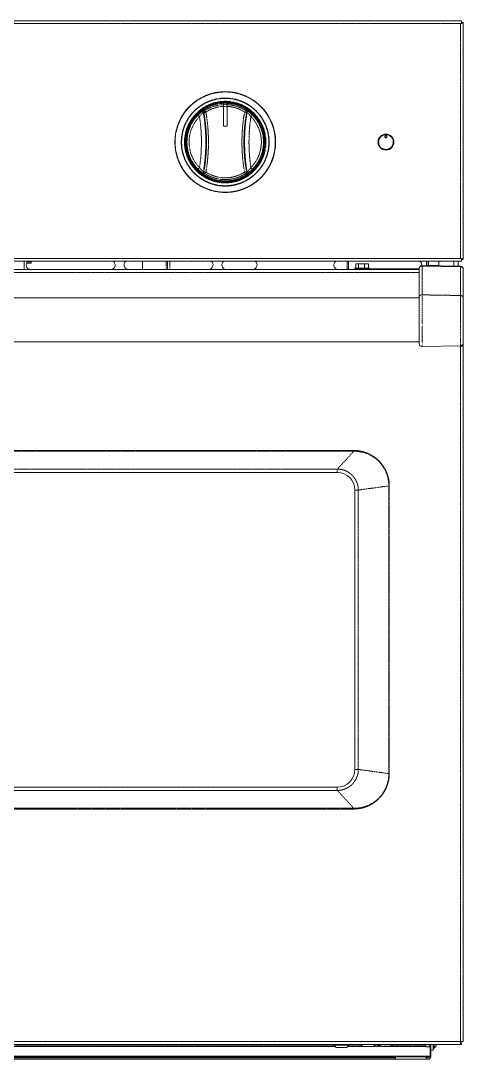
# Model space of a CAD drawing. Header units: millimetres. Extents: x 60499 to 556746, y 248297 to 497145.
# Drawn here: x 508191 to 518730, y 422627 to 447333 of the extents above; entities that cross this region are included whole.
import ezdxf

# ---------------------------------------------------------------- set-up
doc = ezdxf.new("R2010")
doc.units = ezdxf.units.MM
doc.linetypes.add('PHANTOM', pattern=[20, 10, -2, 2, -2, 2, -2])

msp = doc.modelspace()

# ---------------------------------------------------------------- linework, layer by layer
at = {"color": 7, "lineweight": 13, "ltscale": 0.03937}
for p, q in [((518689, 447333), (493995, 447333)), ((518729, 447294), (518729, 441652)), ((518689, 441612), (493995, 441612)), ((517748, 441507), (518665, 441491)), ((495004, 441414), (517680, 441414)), ((508425, 441419), (510336, 441419)), ((510755, 441419), (512666, 441419)), ((515752, 441419), (517642, 441419)), ((516244, 441434), (517680, 441434)), ((517680, 441437), (517680, 440750)), ((518730, 440735), (518730, 441421)), ((517680, 440744), (495004, 440744)), ((517680, 439650), (517680, 440750)), ((518730, 440735), (518730, 439666)), ((517680, 439694), (495004, 439694)), ((518665, 439600), (517748, 439584)), ((518730, 439589), (518730, 423045)), ((496953, 436587), (515731, 436587)), ((516151, 436167), (516151, 429522)), ((515731, 429103), (496953, 429103)), ((518661, 422976), (494023, 422976)), ((517945, 422699), (494707, 422699)), ((517945, 422681), (494707, 422681)), ((495544, 422660), (517107, 422660)), ((495544, 422627), (517107, 422627)), ((517850, 422627), (517115, 422627))]:
    msp.add_line(p, q, dxfattribs=at)
at = {"color": 7, "linetype": 'PHANTOM', "lineweight": 13, "ltscale": 0.03937}
for p, q in [((518663, 447267), (494021, 447267)), ((518663, 441679), (518663, 447267)), ((518663, 441679), (494021, 441679)), ((495004, 441345), (517680, 441345)), ((517748, 441499), (518665, 441483)), ((517748, 441499), (517748, 440812)), ((518665, 440797), (518665, 441483)), ((518665, 440797), (517748, 440812)), ((518661, 439589), (518661, 423045)), ((496560, 437110), (516124, 437110)), ((496560, 437092), (516124, 437092)), ((496953, 436667), (515731, 436667)), ((496953, 436667), (515731, 436667)), ((516231, 436167), (516958, 436269)), ((516231, 436167), (516231, 429522)), ((516231, 436167), (516231, 429522)), ((516958, 436269), (516958, 429421)), ((516969, 436269), (516969, 429421)), ((516231, 429522), (516958, 429421)), ((515731, 429023), (496953, 429023)), ((515731, 429023), (496953, 429023)), ((516124, 428597), (496560, 428597)), ((516124, 428579), (496560, 428579)), ((518661, 423045), (494023, 423045)), ((515679, 422933), (506470, 422933)), ((515668, 422944), (506481, 422944)), ((517840, 422933), (516981, 422933)), ((517840, 422944), (517003, 422944)), ((508757, 422669), (515520, 422669))]:
    msp.add_line(p, q, dxfattribs=at)
at = {"color": 7, "lineweight": 13, "ltscale": 0.000775074}
for p, q in [((518663, 447267), (518689, 447267)), ((518663, 441679), (518689, 441679))]:
    msp.add_line(p, q, dxfattribs=at)
at = {"color": 7, "lineweight": 13, "ltscale": 0.001975}
for p, q in [((518689, 447267), (518689, 447333)), ((518689, 441612), (518689, 441679)), ((518730, 439600), (518730, 439666))]:
    msp.add_line(p, q, dxfattribs=at)
at = {"color": 7, "lineweight": 13, "ltscale": 0.001175}
for p, q in [((518689, 447294), (518729, 447294)), ((518689, 441652), (518729, 441652))]:
    msp.add_line(p, q, dxfattribs=at)
at = {"color": 7, "lineweight": 13, "ltscale": 0.000315268}
msp.add_line((518689, 447267), (518700, 447267), dxfattribs=at)
at = {"color": 7, "lineweight": 13, "ltscale": 0.000900028}
for p, q in [((513017, 445372), (513017, 445341)), ((513104, 445372), (513104, 445341))]:
    msp.add_line(p, q, dxfattribs=at)
at = {"color": 7, "lineweight": 13, "ltscale": 0.0026}
for p, q in [((513104, 445372), (513017, 445372)), ((513104, 444823), (513017, 444823)), ((513017, 444823), (513104, 444823))]:
    msp.add_line(p, q, dxfattribs=at)
at = {"color": 7, "lineweight": 13, "ltscale": 0.001308}
for p, q in [((513017, 445297), (513017, 445341)), ((513104, 445297), (513104, 445341))]:
    msp.add_line(p, q, dxfattribs=at)
at = {"color": 7, "linetype": 'PHANTOM', "lineweight": 13, "ltscale": 0.0026}
for p, q in [((513104, 445341), (513017, 445341)), ((513104, 445297), (513017, 445297))]:
    msp.add_line(p, q, dxfattribs=at)
at = {"color": 7, "lineweight": 13, "ltscale": 0.014116}
for p, q in [((513017, 444823), (513017, 445297)), ((513104, 444823), (513104, 445297))]:
    msp.add_line(p, q, dxfattribs=at)
at = {"color": 7, "linetype": 'PHANTOM', "lineweight": 13, "ltscale": 0.001499}
for p, q in [((512413, 445088), (512449, 445053)), ((513672, 445053), (513708, 445088)), ((512449, 443841), (512413, 443805)), ((513708, 443805), (513672, 443841))]:
    msp.add_line(p, q, dxfattribs=at)
at = {"color": 7, "linetype": 'PHANTOM', "lineweight": 13, "ltscale": 0.00049449}
for p, q in [((512540, 445152), (512555, 445146)), ((513566, 445146), (513582, 445152))]:
    msp.add_line(p, q, dxfattribs=at)
at = {"color": 7, "linetype": 'PHANTOM', "lineweight": 13, "ltscale": 0.000505337}
msp.add_line((512561, 445203), (512577, 445197), dxfattribs=at)
at = {"color": 7, "linetype": 'PHANTOM', "lineweight": 13, "ltscale": 0.001246}
for p, q in [((512577, 445197), (512600, 445161)), ((513544, 445197), (513521, 445161)), ((512577, 443697), (512600, 443732)), ((513544, 443697), (513521, 443732))]:
    msp.add_line(p, q, dxfattribs=at)
at = {"color": 7, "linetype": 'PHANTOM', "lineweight": 13, "ltscale": 0.000505281}
msp.add_line((513544, 445197), (513560, 445203), dxfattribs=at)
at = {"color": 7, "lineweight": 13, "ltscale": 5.58688e-06}
for p, q in [((513017, 444823), (513017, 444823)), ((513104, 444823), (513104, 444823))]:
    msp.add_line(p, q, dxfattribs=at)
at = {"color": 7, "linetype": 'PHANTOM', "lineweight": 13, "ltscale": 0.000494466}
for p, q in [((512555, 443748), (512540, 443741)), ((513582, 443741), (513566, 443748))]:
    msp.add_line(p, q, dxfattribs=at)
at = {"color": 7, "linetype": 'PHANTOM', "lineweight": 13, "ltscale": 0.000505314}
msp.add_line((512577, 443697), (512561, 443691), dxfattribs=at)
at = {"color": 7, "linetype": 'PHANTOM', "lineweight": 13, "ltscale": 0.000505259}
msp.add_line((513560, 443691), (513544, 443697), dxfattribs=at)
at = {"color": 7, "lineweight": 13, "ltscale": 0.005898}
for p, q in [((508271, 441612), (508271, 441414)), ((508271, 441414), (508271, 441612))]:
    msp.add_line(p, q, dxfattribs=at)
at = {"color": 7, "lineweight": 13, "ltscale": 0.002828}
for p, q in [((508331, 441570), (508426, 441570)), ((508426, 441570), (508331, 441570))]:
    msp.add_line(p, q, dxfattribs=at)
at = {"color": 7, "lineweight": 13, "ltscale": 0.002269}
for p, q in [((508426, 441597), (508350, 441597)), ((508350, 441597), (508426, 441597))]:
    msp.add_line(p, q, dxfattribs=at)
at = {"color": 7, "lineweight": 13, "ltscale": 0.001276}
msp.add_line((508393, 441597), (508350, 441597), dxfattribs=at)
at = {"color": 7, "lineweight": 13, "ltscale": 0.001353}
msp.add_line((508438, 441597), (508393, 441597), dxfattribs=at)
at = {"color": 7, "lineweight": 13, "ltscale": 0.000360264}
for p, q in [((508438, 441597), (508426, 441597)), ((508426, 441597), (508438, 441597)), ((508426, 441570), (508438, 441570)), ((508438, 441570), (508426, 441570))]:
    msp.add_line(p, q, dxfattribs=at)
at = {"color": 7, "lineweight": 13, "ltscale": 0.00078739}
for p, q in [((508426, 441597), (508426, 441570)), ((508426, 441570), (508426, 441597)), ((508438, 441570), (508438, 441597)), ((508438, 441597), (508438, 441570))]:
    msp.add_line(p, q, dxfattribs=at)
at = {"color": 7, "lineweight": 13, "ltscale": 0.005767}
for p, q in [((511088, 441612), (511088, 441419)), ((511684, 441419), (511684, 441612)), ((515967, 441419), (515967, 441612)), ((516000, 441419), (516000, 441612))]:
    msp.add_line(p, q, dxfattribs=at)
at = {"color": 7, "linetype": 'PHANTOM', "lineweight": 13, "ltscale": 0.005767}
for p, q in [((511658, 441419), (511658, 441612)), ((511743, 441419), (511743, 441612))]:
    msp.add_line(p, q, dxfattribs=at)
at = {"color": 7, "lineweight": 13, "ltscale": 0.001836}
msp.add_line((516172, 441552), (516234, 441552), dxfattribs=at)
at = {"color": 7, "lineweight": 13, "ltscale": 0.003}
for p, q in [((516172, 441451), (516172, 441552)), ((516234, 441451), (516234, 441552)), ((516380, 441451), (516380, 441552)), ((516470, 441451), (516470, 441552))]:
    msp.add_line(p, q, dxfattribs=at)
at = {"color": 7, "lineweight": 13, "ltscale": 0.004338}
msp.add_line((516234, 441552), (516380, 441552), dxfattribs=at)
at = {"color": 7, "lineweight": 13, "ltscale": 0.002691}
msp.add_line((516380, 441552), (516470, 441552), dxfattribs=at)
at = {"color": 7, "linetype": 'PHANTOM', "lineweight": 13, "ltscale": 0.000265587}
msp.add_line((517748, 441507), (517748, 441499), dxfattribs=at)
at = {"color": 7, "lineweight": 13, "ltscale": 0.00318}
msp.add_line((517852, 441612), (517852, 441506), dxfattribs=at)
at = {"color": 7, "lineweight": 13, "ltscale": 0.003006}
for p, q in [((517865, 441612), (517865, 441511)), ((517899, 441612), (517899, 441511))]:
    msp.add_line(p, q, dxfattribs=at)
at = {"color": 7, "lineweight": 13, "ltscale": 0.000180402}
msp.add_line((517865, 441511), (517865, 441505), dxfattribs=at)
at = {"color": 7, "lineweight": 13, "ltscale": 0.001775}
msp.add_line((517925, 441511), (517865, 441511), dxfattribs=at)
at = {"color": 7, "linetype": 'PHANTOM', "lineweight": 13, "ltscale": 0.00021134}
msp.add_line((517925, 441511), (517925, 441504), dxfattribs=at)
at = {"color": 7, "lineweight": 13, "ltscale": 0.0055}
msp.add_line((518110, 441511), (517925, 441511), dxfattribs=at)
at = {"color": 7, "linetype": 'PHANTOM', "lineweight": 13, "ltscale": 0.000307338}
msp.add_line((518110, 441511), (518110, 441501), dxfattribs=at)
at = {"color": 7, "lineweight": 13, "ltscale": 0.000774954}
msp.add_line((518136, 441511), (518110, 441511), dxfattribs=at)
at = {"color": 7, "lineweight": 13, "ltscale": 0.000430009}
msp.add_line((518150, 441511), (518136, 441511), dxfattribs=at)
at = {"color": 7, "lineweight": 13, "ltscale": 0.000320915}
msp.add_line((518136, 441511), (518136, 441501), dxfattribs=at)
at = {"color": 7, "lineweight": 13, "ltscale": 0.003335}
msp.add_line((518150, 441500), (518150, 441612), dxfattribs=at)
at = {"color": 7, "lineweight": 13, "ltscale": 0.003518}
msp.add_line((518503, 441494), (518503, 441612), dxfattribs=at)
at = {"color": 7, "lineweight": 13, "ltscale": 0.003573}
msp.add_line((518608, 441492), (518608, 441612), dxfattribs=at)
at = {"color": 7, "lineweight": 13, "ltscale": 0.00109}
msp.add_line((518663, 441679), (518700, 441679), dxfattribs=at)
at = {"color": 7, "lineweight": 13, "ltscale": 0.01875}
msp.add_line((513086, 441419), (513715, 441419), dxfattribs=at)
at = {"color": 7, "lineweight": 13, "ltscale": 0.009272}
msp.add_line((516459, 441451), (516148, 441451), dxfattribs=at)
at = {"color": 7, "lineweight": 13, "ltscale": 0.000775014}
msp.add_line((516148, 441425), (516148, 441451), dxfattribs=at)
at = {"color": 7, "lineweight": 13, "ltscale": 4.24122e-05}
msp.add_line((516149, 441425), (516148, 441425), dxfattribs=at)
at = {"color": 7, "lineweight": 13, "ltscale": 0.001971}
for p, q in [((516215, 441425), (516149, 441425)), ((516215, 441423), (516149, 441423))]:
    msp.add_line(p, q, dxfattribs=at)
at = {"color": 7, "lineweight": 13, "ltscale": 6.24769e-05}
for p, q in [((516149, 441425), (516149, 441423)), ((516215, 441425), (516215, 441423))]:
    msp.add_line(p, q, dxfattribs=at)
at = {"color": 7, "lineweight": 13, "ltscale": 0.000867708}
msp.add_line((516244, 441425), (516215, 441425), dxfattribs=at)
at = {"color": 7, "lineweight": 13, "ltscale": 0.000868009}
msp.add_line((516244, 441423), (516215, 441423), dxfattribs=at)
at = {"color": 7, "lineweight": 13, "ltscale": 0.000132944}
msp.add_line((516242, 441423), (516242, 441419), dxfattribs=at)
at = {"color": 7, "lineweight": 13, "ltscale": 0.000442265}
msp.add_line((516244, 441419), (516244, 441434), dxfattribs=at)
at = {"color": 7, "lineweight": 13, "ltscale": 0.001078}
msp.add_line((516459, 441451), (516495, 441451), dxfattribs=at)
at = {"color": 7, "lineweight": 13, "ltscale": 0.00052817}
msp.add_line((516495, 441434), (516495, 441451), dxfattribs=at)
at = {"color": 7, "lineweight": 13, "ltscale": 0.000134446}
for p, q in [((517680, 441441), (517680, 441437)), ((518730, 441421), (518730, 441425))]:
    msp.add_line(p, q, dxfattribs=at)
at = {"color": 7, "linetype": 'PHANTOM', "lineweight": 13, "ltscale": 0.000265647}
msp.add_line((518665, 441483), (518665, 441491), dxfattribs=at)
at = {"color": 7, "linetype": 'PHANTOM', "lineweight": 13, "ltscale": 0.017651}
msp.add_line((517748, 440219), (517748, 440812), dxfattribs=at)
at = {"color": 7, "linetype": 'PHANTOM', "lineweight": 13, "ltscale": 0.017206}
msp.add_line((518665, 440797), (518665, 440219), dxfattribs=at)
at = {"color": 7, "linetype": 'PHANTOM', "lineweight": 13, "ltscale": 0.018907}
msp.add_line((517748, 439584), (517748, 440219), dxfattribs=at)
at = {"color": 7, "linetype": 'PHANTOM', "lineweight": 13, "ltscale": 0.01843}
msp.add_line((518665, 440219), (518665, 439600), dxfattribs=at)
at = {"color": 7, "lineweight": 13, "ltscale": 0.000326772}
msp.add_line((518661, 439599), (518661, 439589), dxfattribs=at)
at = {"color": 7, "lineweight": 13, "ltscale": 0.00205}
for p, q in [((518661, 439589), (518730, 439589)), ((518661, 423045), (518730, 423045)), ((518661, 423045), (518661, 422976))]:
    msp.add_line(p, q, dxfattribs=at)
at = {"color": 7, "lineweight": 13, "ltscale": 0.00194}
msp.add_line((518730, 439600), (518665, 439600), dxfattribs=at)
at = {"color": 7, "lineweight": 13, "ltscale": 0.000328484}
msp.add_line((518679, 439600), (518679, 439589), dxfattribs=at)
at = {"color": 7, "linetype": 'PHANTOM', "lineweight": 13, "ltscale": 0.017224}
for p, q in [((515731, 436667), (516124, 437092)), ((515731, 429023), (516124, 428597))]:
    msp.add_line(p, q, dxfattribs=at)
at = {"color": 7, "linetype": 'PHANTOM', "lineweight": 13, "ltscale": 0.000532736}
for p, q in [((516124, 437092), (516124, 437110)), ((516124, 428597), (516124, 428579))]:
    msp.add_line(p, q, dxfattribs=at)
at = {"color": 7, "linetype": 'PHANTOM', "lineweight": 13, "ltscale": 0.002375}
for p, q in [((515731, 436587), (515731, 436667)), ((516151, 436167), (516231, 436167)), ((516151, 429522), (516231, 429522)), ((515731, 429103), (515731, 429023))]:
    msp.add_line(p, q, dxfattribs=at)
at = {"color": 7, "linetype": 'PHANTOM', "lineweight": 13, "ltscale": 5.58688e-06}
for p, q in [((515731, 436667), (515731, 436667)), ((515731, 429023), (515731, 429023))]:
    msp.add_line(p, q, dxfattribs=at)
at = {"color": 7, "linetype": 'PHANTOM', "lineweight": 13, "ltscale": 3.36414e-06}
for p, q in [((516231, 436167), (516231, 436167)), ((516231, 429522), (516231, 429522))]:
    msp.add_line(p, q, dxfattribs=at)
at = {"color": 7, "lineweight": 13, "ltscale": 0.000549977}
for p, q in [((515654, 422958), (515654, 422976)), ((516011, 422958), (516011, 422976)), ((518034, 422893), (518016, 422893))]:
    msp.add_line(p, q, dxfattribs=at)
at = {"color": 7, "lineweight": 13, "ltscale": 0.001874}
for p, q in [((516338, 422932), (516294, 422976)), ((516589, 422932), (516634, 422976))]:
    msp.add_line(p, q, dxfattribs=at)
at = {"color": 7, "lineweight": 13, "ltscale": 0.000951752}
msp.add_line((517840, 422976), (517840, 422944), dxfattribs=at)
at = {"color": 7, "lineweight": 13, "ltscale": 0.00055208}
msp.add_line((517945, 422957), (517945, 422976), dxfattribs=at)
at = {"color": 7, "lineweight": 13, "ltscale": 0.007274}
msp.add_line((517955, 422976), (517955, 422732), dxfattribs=at)
at = {"color": 7, "lineweight": 13, "ltscale": 0.004025}
for p, q in [((517957, 422976), (517957, 422841)), ((518016, 422841), (518016, 422976))]:
    msp.add_line(p, q, dxfattribs=at)
at = {"color": 7, "lineweight": 13, "ltscale": 0.002463}
for p, q in [((518016, 422893), (518016, 422976)), ((518034, 422893), (518034, 422976))]:
    msp.add_line(p, q, dxfattribs=at)
at = {"color": 7, "lineweight": 13, "ltscale": 0.000887653}
msp.add_line((518087, 422946), (518087, 422976), dxfattribs=at)
at = {"color": 7, "lineweight": 13, "ltscale": 0.000850047}
for p, q in [((518690, 423016), (518661, 423016)), ((518690, 422976), (518661, 422976))]:
    msp.add_line(p, q, dxfattribs=at)
at = {"color": 7, "lineweight": 13, "ltscale": 0.0012}
msp.add_line((518690, 422976), (518690, 423016), dxfattribs=at)
at = {"color": 7, "lineweight": 13, "ltscale": 0.004666}
msp.add_line((515654, 422958), (515811, 422958), dxfattribs=at)
at = {"color": 7, "lineweight": 13, "ltscale": 0.002227}
for p, q in [((515707, 422905), (515654, 422958)), ((515958, 422905), (516011, 422958)), ((518087, 422946), (518034, 422893))]:
    msp.add_line(p, q, dxfattribs=at)
at = {"color": 7, "lineweight": 13, "ltscale": 0.003282}
msp.add_line((515707, 422905), (515818, 422905), dxfattribs=at)
at = {"color": 7, "lineweight": 13, "ltscale": 0.00596}
msp.add_line((516011, 422958), (515811, 422958), dxfattribs=at)
at = {"color": 7, "lineweight": 13, "ltscale": 0.004193}
msp.add_line((515958, 422905), (515818, 422905), dxfattribs=at)
at = {"color": 7, "linetype": 'PHANTOM', "lineweight": 13, "ltscale": 0.010397}
msp.add_line((516336, 422933), (515987, 422933), dxfattribs=at)
at = {"color": 7, "linetype": 'PHANTOM', "lineweight": 13, "ltscale": 0.009753}
msp.add_line((516326, 422944), (515998, 422944), dxfattribs=at)
at = {"color": 7, "lineweight": 13, "ltscale": 0.003738}
for p in [(516338, 422932), (516589, 422932)]:
    msp.add_line(p, (516464, 422932), dxfattribs=at)
at = {"color": 7, "linetype": 'PHANTOM', "lineweight": 13, "ltscale": 0.005796}
msp.add_line((516786, 422933), (516591, 422933), dxfattribs=at)
at = {"color": 7, "linetype": 'PHANTOM', "lineweight": 13, "ltscale": 0.00483}
msp.add_line((516764, 422944), (516602, 422944), dxfattribs=at)
at = {"color": 7, "linetype": 'PHANTOM', "lineweight": 13, "ltscale": 0.010349}
msp.add_line((517057, 422971), (516710, 422971), dxfattribs=at)
at = {"color": 7, "lineweight": 13, "ltscale": 0.002582}
for p, q in [((516787, 422932), (516710, 422971)), ((516980, 422932), (517057, 422971))]:
    msp.add_line(p, q, dxfattribs=at)
at = {"color": 7, "linetype": 'PHANTOM', "lineweight": 13, "ltscale": 0.005731}
msp.add_line((516787, 422932), (516980, 422932), dxfattribs=at)
at = {"color": 7, "lineweight": 13, "ltscale": 0.005507}
msp.add_line((516791, 422932), (516976, 422932), dxfattribs=at)
at = {"color": 7, "lineweight": 13, "ltscale": 0.000321876}
msp.add_line((517840, 422944), (517840, 422933), dxfattribs=at)
at = {"color": 7, "lineweight": 13, "ltscale": 0.00023513}
msp.add_line((517840, 422933), (517840, 422925), dxfattribs=at)
at = {"color": 7, "lineweight": 13, "ltscale": 0.003125}
msp.add_line((517945, 422925), (517840, 422925), dxfattribs=at)
at = {"color": 7, "lineweight": 13, "ltscale": 0.000956618}
for p, q in [((517915, 422957), (517915, 422925)), ((517945, 422957), (517945, 422925))]:
    msp.add_line(p, q, dxfattribs=at)
at = {"color": 7, "lineweight": 13, "ltscale": 0.006752}
msp.add_line((517945, 422925), (517945, 422699), dxfattribs=at)
at = {"color": 7, "lineweight": 13, "ltscale": 0.00029196}
msp.add_line((517955, 422732), (517945, 422732), dxfattribs=at)
at = {"color": 7, "lineweight": 13, "ltscale": 0.001246}
for p, q in [((517955, 422732), (517955, 422690)), ((517850, 422660), (517892, 422660)), ((517850, 422627), (517892, 422627))]:
    msp.add_line(p, q, dxfattribs=at)
at = {"color": 7, "lineweight": 13, "ltscale": 0.00175}
msp.add_line((517957, 422841), (518016, 422841), dxfattribs=at)
at = {"color": 7, "lineweight": 13, "ltscale": 0.000619483}
for p, q in [((515520, 422681), (515520, 422660)), ((516017, 422681), (516017, 422660)), ((516069, 422681), (516069, 422660))]:
    msp.add_line(p, q, dxfattribs=at)
at = {"color": 7, "lineweight": 13, "ltscale": 0.000249968}
for p, q in [((517107, 422660), (517115, 422660)), ((517107, 422627), (517115, 422627))]:
    msp.add_line(p, q, dxfattribs=at)
at = {"color": 7, "lineweight": 13, "ltscale": 0.000999991}
msp.add_line((517107, 422627), (517107, 422660), dxfattribs=at)
at = {"color": 7, "lineweight": 13, "ltscale": 0.001619}
for p, q in [((517115, 422681), (517115, 422627)), ((517850, 422681), (517850, 422627))]:
    msp.add_line(p, q, dxfattribs=at)
at = {"color": 7, "lineweight": 13, "ltscale": 0.000514774}
msp.add_line((517945, 422699), (517945, 422681), dxfattribs=at)
at = {"color": 7, "lineweight": 13, "ltscale": 0.03937}
for points in [[(518700, 447267), (518717, 447277), (518723, 447283), (518727, 447287), (518729, 447294)], [(516862, 444576), (516864, 444582), (516867, 444587), (516872, 444592), (516878, 444595), (516888, 444598)], [(516889, 444548), (516880, 444550), (516875, 444551), (516869, 444557), (516866, 444560), (516863, 444568), (516862, 444576)], [(516888, 444598), (516898, 444596), (516906, 444591), (516911, 444585), (516914, 444576)], [(516914, 444576), (516913, 444566), (516912, 444562), (516909, 444557), (516906, 444554), (516900, 444550), (516894, 444549), (516889, 444548)], [(518729, 441652), (518728, 441656), (518726, 441660), (518722, 441665), (518710, 441673), (518700, 441679)]]:
    msp.add_lwpolyline(points, dxfattribs=at)
at = {"color": 7, "linetype": 'PHANTOM', "lineweight": 13, "ltscale": 0.03937}
for points in [[(512413, 445088), (512452, 445124), (512492, 445157), (512524, 445181), (512539, 445191), (512555, 445200), (512560, 445203), (512561, 445203), (512561, 445203)], [(512449, 445053), (512475, 445088), (512499, 445117), (512520, 445138), (512535, 445150), (512538, 445152), (512539, 445152), (512539, 445152), (512540, 445152)], [(513521, 445161), (513551, 445154), (513561, 445150), (513565, 445148), (513566, 445147), (513566, 445146), (513566, 445146)], [(513560, 445203), (513560, 445203), (513561, 445203), (513567, 445200), (513594, 445184), (513618, 445167), (513642, 445148), (513673, 445121), (513708, 445088)], [(513582, 445152), (513582, 445152), (513582, 445152), (513582, 445152), (513583, 445152), (513591, 445146), (513617, 445122), (513640, 445096), (513653, 445080), (513672, 445053)], [(512561, 443691), (512561, 443691), (512560, 443691), (512554, 443694), (512528, 443710), (512504, 443727), (512479, 443746), (512448, 443773), (512413, 443805)], [(512540, 443741), (512539, 443741), (512539, 443741), (512539, 443741), (512538, 443742), (512531, 443747), (512505, 443771), (512481, 443797), (512469, 443813), (512449, 443841)], [(512600, 443732), (512574, 443738), (512563, 443742), (512557, 443745), (512556, 443746), (512555, 443747), (512555, 443748)], [(513521, 443732), (513548, 443738), (513558, 443742), (513564, 443745), (513565, 443746), (513566, 443747), (513566, 443748)], [(513708, 443805), (513662, 443762), (513638, 443742), (513613, 443724), (513582, 443703), (513566, 443694), (513561, 443691), (513560, 443691), (513560, 443691)], [(513672, 443841), (513647, 443806), (513622, 443777), (513601, 443756), (513586, 443743), (513583, 443742), (513582, 443741), (513582, 443741), (513582, 443741)], [(516124, 437110), (516153, 437110), (516212, 437106), (516275, 437096), (516339, 437083), (516400, 437064), (516460, 437041), (516519, 437013), (516575, 436981), (516628, 436944), (516678, 436904), (516725, 436860), (516769, 436813), (516808, 436762), (516844, 436709), (516874, 436656), (516900, 436601), (516922, 436545), (516940, 436487), (516954, 436428), (516963, 436368), (516968, 436307), (516969, 436269)], [(516124, 437092), (516178, 437091), (516232, 437087), (516285, 437079), (516345, 437066), (516404, 437048), (516461, 437026), (516516, 437000), (516570, 436969), (516621, 436935), (516669, 436897), (516714, 436855), (516756, 436810), (516795, 436762), (516830, 436711), (516861, 436658), (516888, 436603), (516911, 436545), (516927, 436494), (516940, 436442), (516949, 436389), (516955, 436335), (516957, 436302), (516958, 436269)], [(516958, 429421), (516956, 429367), (516951, 429313), (516942, 429260), (516928, 429200), (516909, 429141), (516887, 429084), (516859, 429028), (516828, 428975), (516793, 428925), (516754, 428877), (516712, 428832), (516666, 428791), (516618, 428753), (516567, 428719), (516513, 428688), (516457, 428662), (516400, 428640), (516341, 428623), (516280, 428610), (516219, 428601), (516157, 428597), (516124, 428597)], [(516969, 429421), (516968, 429392), (516964, 429334), (516955, 429270), (516941, 429208), (516923, 429146), (516899, 429086), (516871, 429028), (516839, 428973), (516803, 428919), (516762, 428869), (516718, 428822), (516671, 428779), (516620, 428739), (516566, 428704), (516511, 428673), (516453, 428646), (516394, 428623), (516332, 428605), (516270, 428592), (516207, 428584), (516143, 428580), (516124, 428579)]]:
    msp.add_lwpolyline(points, dxfattribs=at)
at = {"color": 7, "lineweight": 13, "ltscale": 0.03937}
for centre, radius in [((513061, 444447), 1201), ((516889, 444447), 189)]:
    msp.add_circle(centre, radius, dxfattribs=at)
at = {"color": 7, "linetype": 'PHANTOM', "lineweight": 13, "ltscale": 0.03937}
for centre, radius in [((513061, 444447), 1197), ((513061, 444447), 1193), ((513061, 444447), 1047), ((513061, 444447), 1039), ((513061, 444447), 970), ((513061, 444447), 957), ((513061, 444447), 952), ((513061, 444447), 940), ((516889, 444447), 174)]:
    msp.add_circle(centre, radius, dxfattribs=at)
at = {"color": 7, "lineweight": 13, "ltscale": 0.03937}
for centre, radius, start, end in [((513061, 444447), 922, 92.714, 87.286), ((508425, 441524), 105, 122.2736, 270), ((510336, 441524), 105, 270, 57.7264), ((510755, 441524), 105, 122.2736, 270), ((512666, 441524), 105, 270, 57.7264), ((513086, 441524), 105, 122.2736, 270), ((513715, 441524), 105, 270, 57.7264), ((515752, 441524), 105, 122.2736, 270), ((517746, 441441), 66.3, 89, 180), ((517642, 441524), 105, 351.1045, 57.7264), ((517642, 441524), 105, 270, 291.292), ((518664, 441425), 66.3, 0, 89), ((517746, 439650), 66.3, 180, 271), ((518664, 439666), 66.3, 271, 0), ((515731, 436167), 420, 0.0001, 89.9937), ((515731, 429522), 420, 270.0099, 359.9959), ((516713, 422979), 8.4, 198.5474, 243.435), ((517054, 422979), 8.4, 296.5651, 341.4526), ((516791, 422940), 8.4, 243.435, 270), ((516976, 422940), 8.4, 270, 296.565), ((508712, 422746), 88.7, 285.8198, 313.3252), ((517892, 422690), 63, 270, 0), ((517892, 422690), 29.4, 270, 343.0209)]:
    msp.add_arc(centre, radius, start, end, dxfattribs=at)
at = {"color": 7, "linetype": 'PHANTOM', "lineweight": 13, "ltscale": 0.03937}
for centre, radius, start, end in [((513061, 444447), 892, 92.806, 122.8187), ((513061, 444447), 850, 92.9443, 122.8187), ((513061, 444447), 892, 57.1813, 87.194), ((513061, 444447), 850, 57.1813, 87.0557), ((513061, 444447), 911, 135.2484, 224.7516), ((513061, 444447), 861, 135.2484, 224.7516), ((508418, 444447), 4076, 351.4487, 8.5513), ((512589, 445161), 50.4, 123.485, 189.6647), ((508418, 444447), 4181, 350.2849, 9.7151), ((512604, 445154), 50.4, 122.8695, 189.5403), ((508554, 444447), 4061, 359.9991, 9.9097), ((508510, 444447), 4152, 359.9981, 9.9078), ((517611, 444447), 4152, 170.0922, 180.0019), ((517567, 444447), 4061, 170.0903, 180.0009), ((517703, 444447), 4181, 170.2849, 189.7151), ((513517, 445154), 50.4, 350.4592, 57.1305), ((513532, 445161), 50.4, 350.3351, 56.5138), ((517703, 444447), 4076, 171.4487, 188.5513), ((513061, 444447), 861, 315.2484, 44.7516), ((513061, 444447), 911, 315.2484, 44.7516), ((508554, 444447), 4061, 350.0903, 0.0009), ((508510, 444447), 4152, 350.0922, 0.0019), ((517611, 444447), 4152, 179.9981, 189.9078), ((517567, 444447), 4061, 179.9991, 189.9097), ((512589, 443733), 50.4, 170.3351, 236.5138), ((512604, 443740), 50.4, 170.4592, 237.1305), ((513061, 444447), 850, 237.1804, 302.8187), ((513517, 443740), 50.4, 302.8695, 9.5403), ((513532, 443733), 50.4, 303.4837, 9.6643), ((513061, 444447), 892, 237.1813, 302.8187), ((515731, 436167), 500, 0.0012, 89.9937), ((515731, 436167), 500, 0.0066, 89.9808), ((515731, 429522), 500, 270.0056, 359.9993), ((515731, 429522), 500, 270.0192, 359.9934)]:
    msp.add_arc(centre, radius, start, end, dxfattribs=at)
for centre, major_axis, ratio, start_param, end_param in [((512604, 445154), (-49.6, -8.7), 0.155752, 4.778124, 6.248215), ((517746, 441437), (66.3, 0), 0.93358, 1.553343, 3.141593), ((518664, 441421), (-66.3, 0), 0.93358, 3.141593, 4.694936), ((517746, 440750), (66.3, 0), 0.93358, 1.553343, 3.141593), ((518664, 440735), (-66.3, 0), 0.93358, 3.141593, 4.694936)]:
    msp.add_ellipse(centre, major_axis=major_axis, ratio=ratio, start_param=start_param, end_param=end_param, dxfattribs=at)
at = {"color": 7, "lineweight": 13, "ltscale": 0.03937}
for centre, major_axis, ratio, start_param, end_param in [((517889, 422957), (-26, 0), 0.766044, 3.141619, 4.335746), ((517889, 422957), (-56.2, 0), 0.766044, 3.141593, 3.587137), ((516069, 422713), (0, 56.3), 0.866025, 3.488599, 4.105118)]:
    msp.add_ellipse(centre, major_axis=major_axis, ratio=ratio, start_param=start_param, end_param=end_param, dxfattribs=at)

doc.saveas('drawing.dxf')
